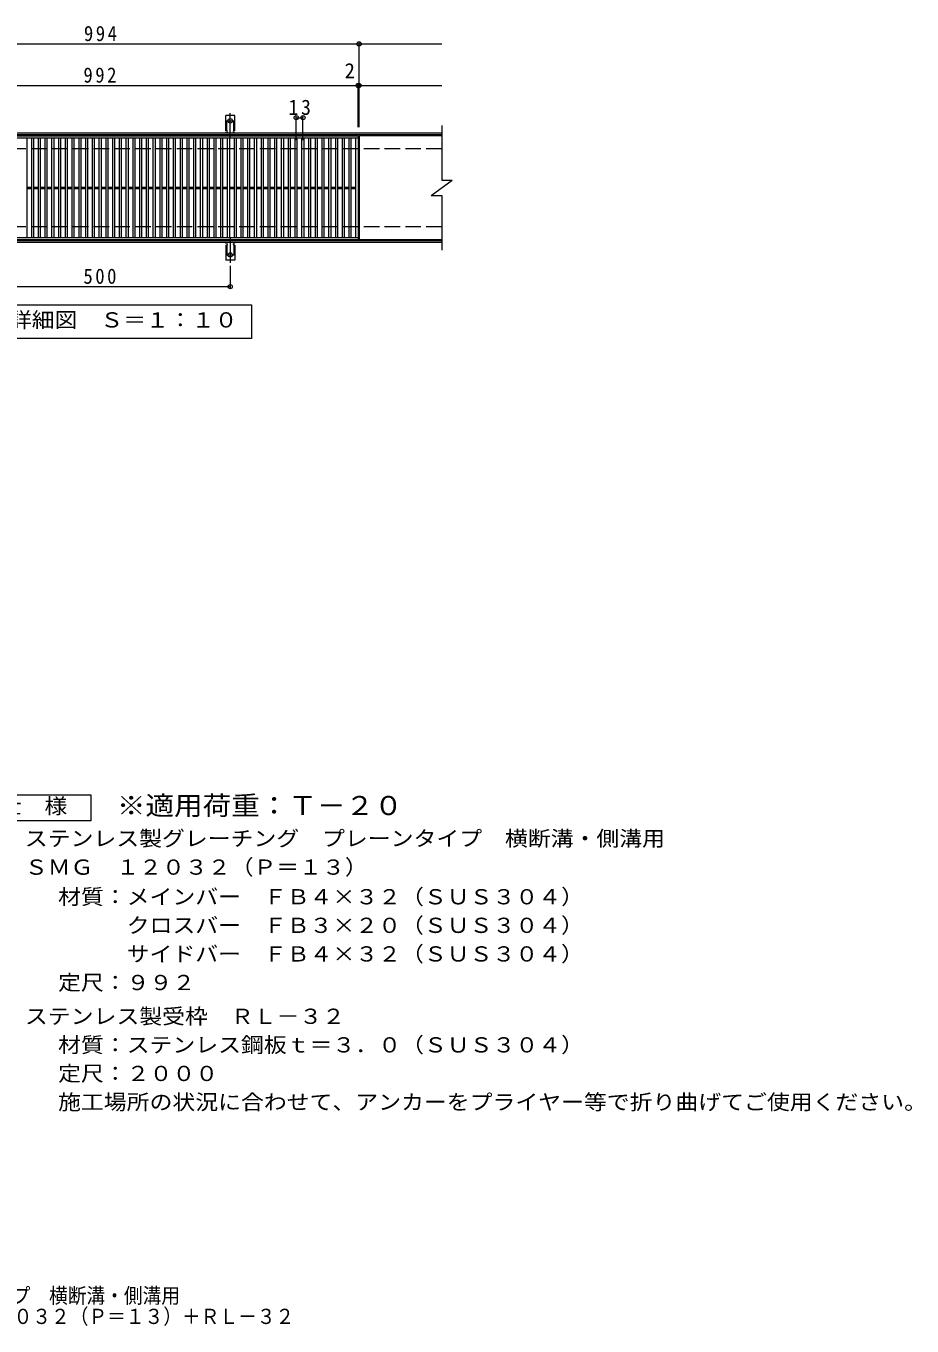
# Model space of a CAD drawing. Units: millimetres, scale not verified, with parts at other scales. Extents: x -336 to 312, y -273 to 227.
# Drawn here: x -29 to 312, y -273 to 227 of the extents above; entities that cross this region are included whole.
import ezdxf
from ezdxf.enums import TextEntityAlignment as Align

# ---------------------------------------------------------------- set-up
doc = ezdxf.new("R2010")
doc.units = ezdxf.units.MM
doc.header["$LTSCALE"] = 2
doc.header["$PDMODE"] = 32
doc.header["$PDSIZE"] = 1.6
for name, pattern in [('CHAIN2', [12, 9, -1, 1, -1]), ('DASHED2', [3, 2, -1]), ('DASHED3', [4, 3, -1])]:
    doc.linetypes.add(name, pattern=pattern)
for name, color, linetype, lineweight in [('C-1', 2, 'Continuous', 9), ('C-2', 3, 'Continuous', 9), ('C-4', 7, 'Continuous', 9), ('C-5', 7, 'Continuous', 9), ('C-A', 3, 'Continuous', 9), ('D-5', 7, 'Continuous', 9)]:
    doc.layers.add(name, color=color, linetype=linetype, lineweight=lineweight)
doc.layers.add('F-5_F-5ﾚｲﾔ', color=2, linetype='Continuous')
doc.styles.add('ＭＳ ゴシック', font='')
doc.styles.get('ＭＳ ゴシック').set_extended_font_data('MS Gothic')

msp = doc.modelspace()

# ---------------------------------------------------------------- linework, layer by layer
at = {"layer": 'C-1'}
for p, q in [((131.443, 185.784), (-129.557, 185.784)), ((131.443, 185.184), (-129.557, 185.184)), ((131.443, 144.384), (-129.557, 144.384)), ((131.443, 143.784), (-129.557, 143.784))]:
    msp.add_line(p, q, dxfattribs=at)
at = {"layer": 'C-1', "linetype": 'DASHED3'}
for p, q in [((131.443, 179.784), (-129.557, 179.784)), ((131.443, 149.784), (-129.557, 149.784))]:
    msp.add_line(p, q, dxfattribs=at)
at = {"layer": 'C-2'}
for p, q in [((131.443, 188.784), (131.443, 167.784)), ((-99.157, 183.983), (99.243, 183.983)), ((-28.157, 145.583), (-28.157, 183.983)), ((-26.357, 145.583), (-26.357, 183.983)), ((-25.557, 145.583), (-25.557, 183.983)), ((-23.757, 145.583), (-23.757, 183.983)), ((-22.957, 145.583), (-22.957, 183.983)), ((-21.157, 145.583), (-21.157, 183.983)), ((-20.357, 145.583), (-20.357, 183.983)), ((-18.557, 145.583), (-18.557, 183.983)), ((-17.757, 145.583), (-17.757, 183.983)), ((-15.957, 145.583), (-15.957, 183.983)), ((-15.157, 145.583), (-15.157, 183.983)), ((-13.357, 145.583), (-13.357, 183.983)), ((-12.557, 145.583), (-12.557, 183.983)), ((-10.757, 145.583), (-10.757, 183.983)), ((-9.957, 145.583), (-9.957, 183.983)), ((-8.157, 145.583), (-8.157, 183.983)), ((-7.357, 145.583), (-7.357, 183.983)), ((-5.557, 145.583), (-5.557, 183.983)), ((-4.757, 145.583), (-4.757, 183.983)), ((-2.957, 145.583), (-2.957, 183.983)), ((-2.157, 145.583), (-2.157, 183.983)), ((-0.357, 145.583), (-0.357, 183.983)), ((0.443, 145.583), (0.443, 183.983)), ((2.243, 145.583), (2.243, 183.983)), ((3.043, 145.583), (3.043, 183.983)), ((4.843, 145.583), (4.843, 183.983)), ((5.643, 145.583), (5.643, 183.983)), ((7.443, 145.583), (7.443, 183.983)), ((8.243, 145.583), (8.243, 183.983)), ((10.043, 145.583), (10.043, 183.983)), ((10.843, 145.583), (10.843, 183.983)), ((12.643, 145.583), (12.643, 183.983)), ((13.443, 145.583), (13.443, 183.983)), ((15.243, 145.583), (15.243, 183.983)), ((16.043, 145.583), (16.043, 183.983)), ((17.843, 145.583), (17.843, 183.983)), ((18.643, 145.583), (18.643, 183.983)), ((20.443, 145.583), (20.443, 183.983)), ((21.243, 145.583), (21.243, 183.983)), ((23.043, 145.583), (23.043, 183.983)), ((23.843, 145.583), (23.843, 183.983)), ((25.643, 145.583), (25.643, 183.983)), ((26.443, 145.583), (26.443, 183.983)), ((28.243, 145.583), (28.243, 183.983)), ((29.043, 145.583), (29.043, 183.983)), ((30.843, 145.583), (30.843, 183.983)), ((31.643, 145.583), (31.643, 183.983)), ((33.443, 145.583), (33.443, 183.983)), ((34.243, 145.583), (34.243, 183.983)), ((36.043, 145.583), (36.043, 183.983)), ((36.843, 145.583), (36.843, 183.983)), ((38.643, 145.583), (38.643, 183.983)), ((39.443, 145.583), (39.443, 183.983)), ((41.243, 145.583), (41.243, 183.983)), ((42.043, 145.583), (42.043, 183.983)), ((43.843, 145.583), (43.843, 183.983)), ((44.643, 145.583), (44.643, 183.983)), ((46.443, 145.583), (46.443, 183.983)), ((47.243, 145.583), (47.243, 183.983)), ((49.043, 145.583), (49.043, 183.983)), ((49.843, 145.583), (49.843, 183.983)), ((51.643, 145.583), (51.643, 183.983)), ((52.443, 145.583), (52.443, 183.983)), ((54.243, 145.583), (54.243, 183.983)), ((55.043, 145.583), (55.043, 183.983)), ((56.843, 145.583), (56.843, 183.983)), ((57.643, 145.583), (57.643, 183.983)), ((59.443, 145.583), (59.443, 183.983)), ((60.243, 145.583), (60.243, 183.983)), ((62.043, 145.583), (62.043, 183.983)), ((62.843, 145.583), (62.843, 183.983)), ((64.643, 145.583), (64.643, 183.983)), ((65.443, 145.583), (65.443, 183.983)), ((67.243, 145.583), (67.243, 183.983)), ((68.043, 145.583), (68.043, 183.983)), ((69.843, 145.583), (69.843, 183.983)), ((70.643, 145.583), (70.643, 183.983)), ((72.443, 145.583), (72.443, 183.983)), ((73.243, 145.583), (73.243, 183.983)), ((75.043, 145.583), (75.043, 183.983)), ((75.843, 145.583), (75.843, 183.983)), ((77.643, 145.583), (77.643, 183.983)), ((78.443, 145.583), (78.443, 183.983)), ((80.243, 145.583), (80.243, 183.983)), ((81.043, 145.583), (81.043, 183.983)), ((82.843, 145.583), (82.843, 183.983)), ((83.643, 145.583), (83.643, 183.983)), ((85.443, 145.583), (85.443, 183.983)), ((86.243, 145.583), (86.243, 183.983)), ((88.043, 145.583), (88.043, 183.983)), ((88.843, 145.583), (88.843, 183.983)), ((90.643, 145.583), (90.643, 183.983)), ((91.443, 145.583), (91.443, 183.983)), ((93.243, 145.583), (93.243, 183.983)), ((94.043, 145.583), (94.043, 183.983)), ((95.843, 145.583), (95.843, 183.983)), ((96.643, 145.583), (96.643, 183.983)), ((98.443, 145.583), (98.443, 183.983)), ((99.243, 184.783), (99.243, 144.784)), ((99.643, 184.784), (99.643, 144.784)), ((131.443, 184.784), (99.643, 184.784)), ((127.443, 161.784), (135.443, 167.784)), ((131.443, 167.784), (135.443, 167.784)), ((-28.157, 165.084), (-26.357, 165.084)), ((-28.157, 164.483), (-26.357, 164.483)), ((-25.557, 165.084), (-23.757, 165.084)), ((-25.557, 164.483), (-23.757, 164.483)), ((-22.957, 165.084), (-21.157, 165.084)), ((-22.957, 164.483), (-21.157, 164.483)), ((-20.357, 165.084), (-18.557, 165.084)), ((-20.357, 164.483), (-18.557, 164.483)), ((-17.757, 165.084), (-15.957, 165.084)), ((-17.757, 164.483), (-15.957, 164.483)), ((-15.157, 165.084), (-13.357, 165.084)), ((-15.157, 164.483), (-13.357, 164.483)), ((-12.557, 165.084), (-10.757, 165.084)), ((-12.557, 164.483), (-10.757, 164.483)), ((-9.957, 165.084), (-8.157, 165.084)), ((-9.957, 164.483), (-8.157, 164.483)), ((-7.357, 165.084), (-5.557, 165.084)), ((-7.357, 164.483), (-5.557, 164.483)), ((-4.757, 165.084), (-2.957, 165.084)), ((-4.757, 164.483), (-2.957, 164.483)), ((-2.157, 165.084), (-0.357, 165.084)), ((-2.157, 164.483), (-0.357, 164.483)), ((0.443, 165.084), (2.243, 165.084)), ((0.443, 164.483), (2.243, 164.483)), ((3.043, 165.084), (4.843, 165.084)), ((3.043, 164.483), (4.843, 164.483)), ((5.643, 165.084), (7.443, 165.084)), ((5.643, 164.483), (7.443, 164.483)), ((8.243, 165.084), (10.043, 165.084)), ((8.243, 164.483), (10.043, 164.483)), ((10.843, 165.084), (12.643, 165.084)), ((10.843, 164.483), (12.643, 164.483)), ((13.443, 165.084), (15.243, 165.084)), ((13.443, 164.483), (15.243, 164.483)), ((16.043, 165.084), (17.843, 165.084)), ((16.043, 164.483), (17.843, 164.483)), ((18.643, 165.084), (20.443, 165.084)), ((18.643, 164.483), (20.443, 164.483)), ((21.243, 165.084), (23.043, 165.084)), ((21.243, 164.483), (23.043, 164.483)), ((23.843, 165.084), (25.643, 165.084)), ((23.843, 164.483), (25.643, 164.483)), ((26.443, 165.084), (28.243, 165.084)), ((26.443, 164.483), (28.243, 164.483)), ((29.043, 165.084), (30.843, 165.084)), ((29.043, 164.483), (30.843, 164.483)), ((31.643, 165.084), (33.443, 165.084)), ((31.643, 164.483), (33.443, 164.483)), ((34.243, 165.084), (36.043, 165.084)), ((34.243, 164.483), (36.043, 164.483)), ((36.843, 165.084), (38.643, 165.084)), ((36.843, 164.483), (38.643, 164.483)), ((39.443, 165.084), (41.243, 165.084)), ((39.443, 164.483), (41.243, 164.483)), ((42.043, 165.084), (43.843, 165.084)), ((42.043, 164.483), (43.843, 164.483)), ((44.643, 165.084), (46.443, 165.084)), ((44.643, 164.483), (46.443, 164.483)), ((47.243, 165.084), (49.043, 165.084)), ((47.243, 164.483), (49.043, 164.483)), ((49.843, 165.084), (51.643, 165.084)), ((49.843, 164.483), (51.643, 164.483)), ((52.443, 165.084), (54.243, 165.084)), ((52.443, 164.483), (54.243, 164.483)), ((55.043, 165.084), (56.843, 165.084)), ((55.043, 164.483), (56.843, 164.483)), ((57.643, 165.084), (59.443, 165.084)), ((57.643, 164.483), (59.443, 164.483)), ((60.243, 165.084), (62.043, 165.084)), ((60.243, 164.483), (62.043, 164.483)), ((62.843, 165.084), (64.643, 165.084)), ((62.843, 164.483), (64.643, 164.483)), ((65.443, 165.084), (67.243, 165.084)), ((65.443, 164.483), (67.243, 164.483)), ((68.043, 165.084), (69.843, 165.084)), ((68.043, 164.483), (69.843, 164.483)), ((70.643, 165.084), (72.443, 165.084)), ((70.643, 164.483), (72.443, 164.483)), ((73.243, 165.084), (75.043, 165.084)), ((73.243, 164.483), (75.043, 164.483)), ((75.843, 165.084), (77.643, 165.084)), ((75.843, 164.483), (77.643, 164.483)), ((78.443, 165.084), (80.243, 165.084)), ((78.443, 164.483), (80.243, 164.483)), ((81.043, 165.084), (82.843, 165.084)), ((81.043, 164.483), (82.843, 164.483)), ((83.643, 165.084), (85.443, 165.084)), ((83.643, 164.483), (85.443, 164.483)), ((86.243, 165.084), (88.043, 165.084)), ((86.243, 164.483), (88.043, 164.483)), ((88.843, 165.084), (90.643, 165.084)), ((88.843, 164.483), (90.643, 164.483)), ((91.443, 165.084), (93.243, 165.084)), ((91.443, 164.483), (93.243, 164.483)), ((94.043, 165.084), (95.843, 165.084)), ((94.043, 164.483), (95.843, 164.483)), ((96.643, 165.084), (98.443, 165.084)), ((96.643, 164.483), (98.443, 164.483)), ((127.443, 161.784), (131.443, 161.784)), ((131.443, 161.784), (131.443, 140.784)), ((99.243, 145.583), (-99.157, 145.583)), ((99.243, 144.784), (-99.157, 144.784)), ((131.443, 144.784), (99.643, 144.784))]:
    msp.add_line(p, q, dxfattribs=at)
msp.add_lwpolyline([(-99.157, 144.784), (-99.157, 184.783), (99.243, 184.783)], dxfattribs=at)
at = {"layer": 'C-4'}
for p, q in [((-129.557, 220.184), (131.443, 220.184)), ((99.643, 188.184), (99.643, 220.784)), ((-129.557, 204.184), (131.443, 204.184)), ((99.243, 188.184), (99.243, 204.784)), ((75.443, 183.184), (75.443, 192.384)), ((75.443, 191.784), (78.043, 191.784)), ((78.043, 183.184), (78.043, 192.384)), ((50.043, 134.84), (50.043, 126.183)), ((-49.957, 126.783), (50.043, 126.783))]:
    msp.add_line(p, q, dxfattribs=at)
for p in [(99.643, 220.184), (99.243, 204.184), (99.643, 204.184), (75.443, 191.784), (78.043, 191.784), (50.043, 126.783)]:
    msp.add_point(p, dxfattribs=at)
at = {"layer": 'C-5'}
msp.add_lwpolyline([(-56.757, 106.784), (-56.757, 119.784), (58.243, 119.784), (58.243, 106.784)], close=True, dxfattribs=at)
at = {"layer": 'C-A'}
for p, q in [((48.293, 186.784), (48.293, 192.584)), ((51.793, 192.584), (48.293, 192.584)), ((51.793, 186.784), (51.793, 192.584)), ((48.293, 186.784), (48.543, 186.784)), ((48.443, 185.984), (48.543, 185.984)), ((51.542, 185.984), (51.645, 185.984)), ((51.793, 186.784), (51.543, 186.784)), ((48.293, 142.784), (48.543, 142.784)), ((48.293, 142.784), (48.293, 136.984)), ((48.443, 143.584), (48.543, 143.584)), ((51.542, 143.584), (51.645, 143.584)), ((51.793, 142.784), (51.543, 142.784)), ((51.793, 142.784), (51.793, 136.984)), ((51.793, 136.984), (48.293, 136.984))]:
    msp.add_line(p, q, dxfattribs=at)
at = {"layer": 'C-A', "linetype": 'DASHED2'}
for p, q in [((48.693, 186.754), (48.693, 192.584)), ((51.393, 186.754), (51.393, 192.584)), ((48.693, 142.813), (48.693, 136.984)), ((51.393, 142.813), (51.393, 136.984))]:
    msp.add_line(p, q, dxfattribs=at)
at = {"layer": 'C-A', "color": 7, "linetype": 'CHAIN2'}
for p, q in [((48.888, 190.584), (51.199, 190.584)), ((50.043, 184.09), (50.043, 193.57)), ((50.043, 145.477), (50.043, 135.997)), ((48.888, 138.984), (51.199, 138.984))]:
    msp.add_line(p, q, dxfattribs=at)
at = {"layer": 'C-A'}
for centre in [(50.043, 190.584), (50.043, 138.984)]:
    msp.add_circle(centre, 0.85, dxfattribs=at)
for centre, start, end in [((48.443, 185.584), 90.27596, 150.00047), ((48.543, 186.384), 270, 90), ((51.543, 186.384), 90, 269.8667), ((51.643, 185.584), 29.99927, 89.75836), ((48.443, 143.984), 209.99951, 269.72403), ((48.543, 143.184), 270, 90), ((51.543, 143.184), 90.13329, 270), ((51.643, 143.984), 270.24162, 330.00072)]:
    msp.add_arc(centre, 0.4, start, end, dxfattribs=at)
at = {"layer": 'D-5'}
for p, q in [((-48.566, -68.765), (-3.566, -68.765)), ((-3.566, -68.765), (-3.566, -78.765)), ((-3.566, -78.765), (-48.566, -78.765))]:
    msp.add_line(p, q, dxfattribs=at)

# ---------------------------------------------------------------- texts
at = {"layer": 'C-4', "color": 2, "style": 'ＭＳ ゴシック'}
msp.add_text('2', height=5.865, dxfattribs=at).set_placement((94.051, 205.183), align=Align.BOTTOM_LEFT)
at = {"layer": 'C-4', "color": 2, "char_height": 5.865, "attachment_point": 7, "style": 'ＭＳ ゴシック'}
for s, insert in [('\\T1.27;\\W0.9;994', (-6.257, 221.183)), ('\\T1.27;\\W0.9;992', (-6.457, 205.184)), ('\\T1.27;\\W0.95;13', (72.493, 192.784)), ('\\T1.27;\\W0.9;500', (-6.457, 127.783))]:
    msp.add_mtext(s, dxfattribs=dict(at, insert=insert))
at = {"layer": 'C-5', "color": 2, "style": 'ＭＳ ゴシック', "width": 1.1}
msp.add_text('平面詳細図\u3000Ｓ＝１：１０', height=5.865, dxfattribs=at).set_placement((-52.757, 109.284), align=Align.BOTTOM_LEFT)
at = {"layer": 'D-5', "color": 2, "style": 'ＭＳ ゴシック', "width": 1.1}
for s, p in [('仕\u3000様', (-39.066, -77.765)), ('ステンレス製グレーチング\u3000プレーンタイプ\u3000横断溝・側溝用', (-29.015, -90.261)), ('ＳＭＧ\u3000１２０３２（Ｐ＝１３）', (-29.015, -101.292)), ('材質：メインバー\u3000ＦＢ４×３２（ＳＵＳ３０４）', (-16.206, -112.697)), ('\u3000\u3000\u3000クロスバー\u3000ＦＢ３×２０（ＳＵＳ３０４）', (-16.206, -123.698)), ('\u3000\u3000\u3000サイドバー\u3000ＦＢ４×３２（ＳＵＳ３０４）', (-16.206, -134.698)), ('定尺：９９２', (-16.206, -145.698)), ('ステンレス製受枠\u3000ＲＬ－３２', (-28.955, -158.698)), ('材質：ステンレス鋼板ｔ＝３．０（ＳＵＳ３０４）', (-16.206, -169.698)), ('材質：ステンレス鋼板ｔ＝３．０（ＳＵＳ３０４）', (-16.206, -169.698)), ('定尺：２０００', (-16.206, -180.697)), ('定尺：２０００', (-16.206, -180.697)), ('施工場所の状況に合わせて、アンカーをプライヤー等で折り曲げてご使用ください。', (-16.206, -191.698))]:
    msp.add_text(s, height=5.865, dxfattribs=at).set_placement(p, align=Align.BOTTOM_LEFT)
at = {"layer": 'D-5', "color": 3, "style": 'ＭＳ ゴシック', "width": 1.1}
msp.add_text('※適用荷重：Ｔ－２０', height=7.331, dxfattribs=at).set_placement((6.434, -78.765), align=Align.BOTTOM_LEFT)
at = {"layer": 'F-5_F-5ﾚｲﾔ', "style": 'ＭＳ ゴシック', "width": 0.9}
for s, p in [('ステンレス製グレーチング\u3000プレーンタイプ\u3000横断溝・側溝用', (-170.88, -266.175)), ('ＳＭＧ\u3000１２０３２（Ｐ＝１３）＋ＲＬ－３２', (-76.514, -274.179))]:
    msp.add_text(s, height=5.865, dxfattribs=at).set_placement(p, align=Align.BOTTOM_LEFT)

doc.saveas('drawing.dxf')
